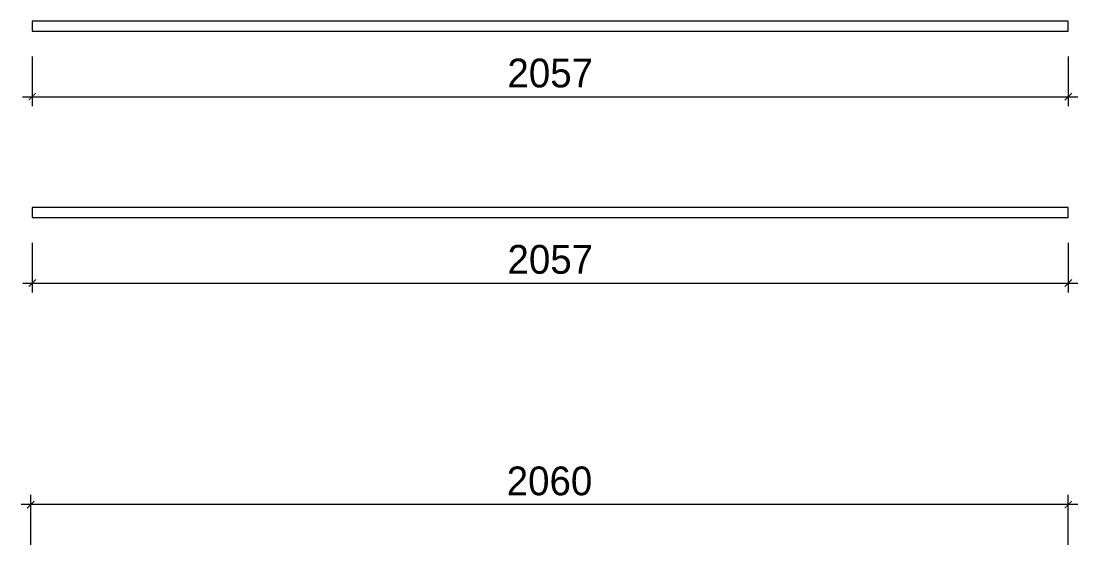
# Model space of a CAD drawing. Header units: millimetres. Extents: x 0 to 21340, y -8338 to -1370.
# Drawn here: x 11689 to 13787, y -6566 to -5526 of the extents above; entities that cross this region are included whole.
import ezdxf

# ---------------------------------------------------------------- set-up
doc = ezdxf.new("R2010")
doc.units = ezdxf.units.MM
doc.layers.add('DS-定制柜体', color=4, linetype='Continuous', lineweight=13)
doc.layers.add('SH-尺寸标注', color=32, linetype='Continuous')
doc.styles.get("Standard").update_dxf_attribs({"font": 'GothicA1-Regular.ttf'})
doc.dimstyles.new('D_8_1.4', dxfattribs={"dimtxt": 57.14286, "dimasz": 14.285715, "dimexe": 19.04762, "dimexo": 0, "dimgap": 0, "dimtad": 1, "dimdec": 0, "dimzin": 1, "dimdsep": 46, "dimtxsty": 'Standard', "dimblk": 'ARCHTICK', "dimcen": 0.09, "dimdle": 19.04762, "dimclrd": 32, "dimclre": 32, "dimclrt": 2, "dimadec": 0, "dimazin": 0, "dimtfac": 1, "dimtdec": 4, "dimtix": 1, "dimtmove": 2, "dimatfit": 3, "dimfxl": 80.000002, "dimfxlon": 1, "dimtolj": 1, "dimtzin": 0, "dimlwd": 9, "dimlwe": 9, "dimarcsym": 0})

# ---------------------------------------------------------------- blocks, each defined once
blk = doc.blocks.new('_ArchTick')
at = {"color": 0, "linetype": 'ByBlock', "const_width": 0.15}
blk.add_lwpolyline([(-0.5, -0.5), (0.5, 0.5)], dxfattribs=at)
blk = doc.blocks.new('*D71')
at = {"layer": 'Defpoints', "color": 0}
for p in [(11710.7, -5965.6), (13767.6, -5965.6), (13767.6, -6045.6)]:
    blk.add_point(p, dxfattribs=at)
at = {"layer": 'SH-尺寸标注', "color": 32, "linetype": 'Continuous', "lineweight": 9}
for p, q in [((11710.7, -5965.6), (11710.7, -6064.6)), ((13767.6, -5965.6), (13767.6, -6064.6)), ((11691.7, -6045.6), (13786.7, -6045.6))]:
    blk.add_line(p, q, dxfattribs=at)
at = {"layer": 'SH-尺寸标注', "color": 32, "lineweight": 9, "xscale": 14.28571493455343, "yscale": 14.28571493455343, "zscale": 14.28571493455343, "rotation": 180}
blk.add_blockref('_ArchTick', (11710.7, -6045.6), dxfattribs=at)
at = {"layer": 'SH-尺寸标注', "color": 32, "lineweight": 9, "xscale": 14.28571493455343, "yscale": 14.28571493455343, "zscale": 14.28571493455343}
blk.add_blockref('_ArchTick', (13767.6, -6045.6), dxfattribs=at)
at = {"layer": 'SH-尺寸标注', "color": 2, "insert": (12739.2, -5999), "char_height": 57.14, "attachment_point": 5}
blk.add_mtext('\\A1;2057', dxfattribs=at)
blk = doc.blocks.new('*D69')
at = {"layer": 'Defpoints', "color": 0}
for p in [(11710.6, -5595.6), (13767.6, -5595.6), (13767.6, -5675.6)]:
    blk.add_point(p, dxfattribs=at)
at = {"layer": 'SH-尺寸标注', "color": 32, "linetype": 'Continuous', "lineweight": 9}
for p, q in [((11710.6, -5595.6), (11710.6, -5694.6)), ((13767.6, -5595.6), (13767.6, -5694.6)), ((11691.6, -5675.6), (13786.7, -5675.6))]:
    blk.add_line(p, q, dxfattribs=at)
at = {"layer": 'SH-尺寸标注', "color": 32, "lineweight": 9, "xscale": 14.28571493455343, "yscale": 14.28571493455343, "zscale": 14.28571493455343, "rotation": 180}
blk.add_blockref('_ArchTick', (11710.6, -5675.6), dxfattribs=at)
at = {"layer": 'SH-尺寸标注', "color": 32, "lineweight": 9, "xscale": 14.28571493455343, "yscale": 14.28571493455343, "zscale": 14.28571493455343}
blk.add_blockref('_ArchTick', (13767.6, -5675.6), dxfattribs=at)
at = {"layer": 'SH-尺寸标注', "color": 2, "insert": (12739.1, -5629), "char_height": 57.14, "attachment_point": 5}
blk.add_mtext('\\A1;2057', dxfattribs=at)
blk = doc.blocks.new('*D68')
at = {"layer": 'Defpoints', "color": 0}
for p in [(11707.6, -6485.6), (11707.6, -6565.6), (13767.6, -6565.6)]:
    blk.add_point(p, dxfattribs=at)
at = {"layer": 'SH-尺寸标注', "color": 32, "linetype": 'Continuous', "lineweight": 9}
for p, q in [((11707.6, -6565.6), (11707.6, -6466.5)), ((13767.6, -6565.6), (13767.6, -6466.5)), ((13786.7, -6485.6), (11688.6, -6485.6))]:
    blk.add_line(p, q, dxfattribs=at)
at = {"layer": 'SH-尺寸标注', "color": 32, "lineweight": 9, "xscale": 14.28571493455343, "yscale": 14.28571493455343, "zscale": 14.28571493455343, "rotation": 180}
blk.add_blockref('_ArchTick', (11707.6, -6485.6), dxfattribs=at)
at = {"layer": 'SH-尺寸标注', "color": 32, "lineweight": 9, "xscale": 14.28571493455343, "yscale": 14.28571493455343, "zscale": 14.28571493455343}
blk.add_blockref('_ArchTick', (13767.6, -6485.6), dxfattribs=at)
at = {"layer": 'SH-尺寸标注', "color": 2, "insert": (12737.6, -6439), "char_height": 57.14, "attachment_point": 5}
blk.add_mtext('\\A1;2060', dxfattribs=at)

msp = doc.modelspace()

# ---------------------------------------------------------------- linework, layer by layer
at = {"layer": 'DS-定制柜体', "color": 255, "linetype": 'Continuous'}
for p, q in [((11710.6, -5525.6), (11710.6, -5545.6)), ((13767.6, -5525.6), (11710.6, -5525.6)), ((11710.6, -5535.6), (11710.6, -5535.6)), ((11710.6, -5536.8), (11710.6, -5536.8)), ((13767.6, -5545.6), (13767.6, -5525.6)), ((13767.6, -5535.6), (13767.6, -5535.6)), ((13767.6, -5536.8), (13767.6, -5536.8)), ((11710.6, -5539.6), (11710.6, -5539.6)), ((11710.6, -5542.4), (11710.6, -5542.4)), ((11710.6, -5543.6), (11710.6, -5543.6)), ((11710.6, -5545.6), (13767.6, -5545.6)), ((13767.6, -5539.6), (13767.6, -5539.6)), ((13767.6, -5542.4), (13767.6, -5542.4)), ((13767.6, -5543.6), (13767.6, -5543.6)), ((11710.7, -5895.6), (11710.7, -5915.6)), ((13767.6, -5895.6), (11710.7, -5895.6)), ((13767.6, -5915.6), (13767.6, -5895.6)), ((11710.7, -5905.6), (11710.7, -5905.6)), ((11710.7, -5906.8), (11710.7, -5906.8)), ((11710.7, -5909.6), (11710.7, -5909.6)), ((11710.7, -5912.4), (11710.7, -5912.4)), ((11710.7, -5913.6), (11710.7, -5913.6)), ((11710.7, -5915.6), (13767.6, -5915.6)), ((13767.6, -5905.6), (13767.6, -5905.6)), ((13767.6, -5906.8), (13767.6, -5906.8)), ((13767.6, -5909.6), (13767.6, -5909.6)), ((13767.6, -5912.4), (13767.6, -5912.4)), ((13767.6, -5913.6), (13767.6, -5913.6))]:
    msp.add_line(p, q, dxfattribs=at)

# ---------------------------------------------------------------- dimensions: what is measured, and where the dimension line sits
at = {"layer": 'SH-尺寸标注', "color": 32, "linetype": 'Continuous'}
for base, p1, p2, picture, middle in [((13767.6, -5675.6), (11710.6, -5595.6), (13767.6, -5595.6), '*D69', (12739.1, -5629)), ((13767.6, -6045.6), (11710.7, -5965.6), (13767.6, -5965.6), '*D71', (12739.2, -5999)), ((11707.6, -6485.6), (13767.6, -6565.6), (11707.6, -6565.6), '*D68', (12737.6, -6439))]:
    dim = msp.add_linear_dim(base=base, p1=p1, p2=p2, dimstyle='D_8_1.4', override={"dimscale": 1, "dimclrt": 2}, dxfattribs=at)
    dim.commit()
    dim.dimension.update_dxf_attribs({"geometry": picture, "text_midpoint": middle, "dimtype": 160})

doc.saveas('drawing.dxf')
